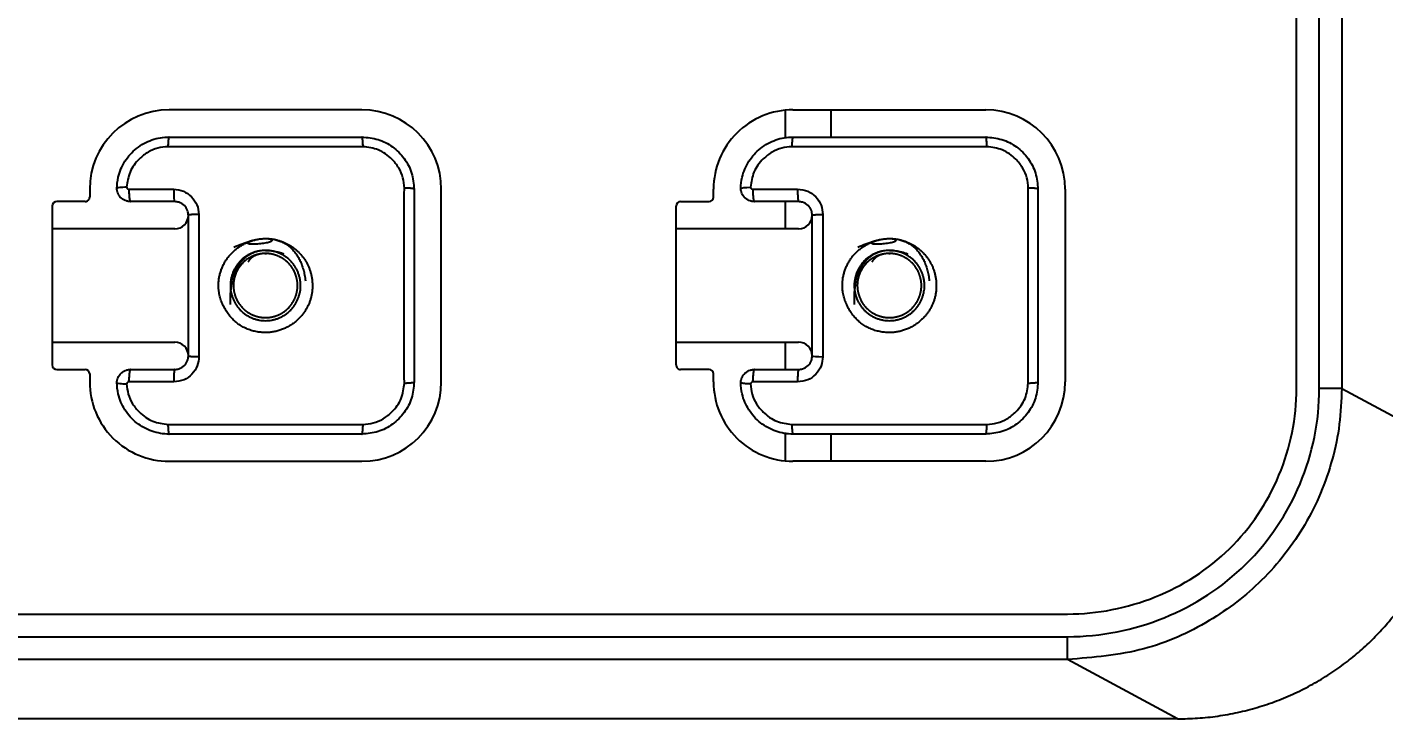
# Model space of a CAD drawing. Header units: millimetres. Extents: x -87 to 534, y -466 to 274.
# Drawn here: x 296.2 to 356, y -261.8 to -231.3 of the extents above; entities that cross this region are included whole.
import ezdxf

# ---------------------------------------------------------------- set-up
doc = ezdxf.new("R2010")
doc.units = ezdxf.units.MM
doc.header["$MEASUREMENT"] = 0
doc.layers.add('1', color=7, linetype='Continuous')
doc.layers.add('______', color=7, linetype='Continuous')
doc.styles.add('______', font='gulim_1.ttc')
doc.dimstyles.new('____ ______ 01', dxfattribs={"dimscale": 10, "dimtxt": 1, "dimasz": 1, "dimexe": 0.5, "dimexo": 0.5, "dimgap": 0.09, "dimtad": 1, "dimtoh": 1, "dimzin": 1, "dimdsep": 46, "dimtxsty": '______', "dimcen": 0.5, "dimazin": 0, "dimtfac": 1, "dimtdec": 4, "dimtix": 1, "dimtmove": 0, "dimatfit": 3, "dimfxl": 0, "dimtolj": 1, "dimtzin": 1, "dimarcsym": 0})

# ---------------------------------------------------------------- blocks, each defined once
blk = doc.blocks.new('*D2')
at = {"layer": '______', "color": 0, "lineweight": -2}
for p, q in [((141.5493859263009, 192.1530014738186), (-79.45061407369911, 192.1530014738186)), ((-74.45061407369911, 182.1530014738186), (-74.45061407369914, -251.7967063553381)), ((341.8680681089468, -261.7967063553381), (-79.45061407369914, -261.7967063553381))]:
    blk.add_line(p, q, dxfattribs=at)
at = {"layer": '______', "color": 0}
for points in [[(-72.78394740703244, 182.1530014738186), (-76.11728074036579, 182.1530014738186), (-74.45061407369911, 192.1530014738186)], [(-76.11728074036581, -251.7967063553381), (-72.78394740703247, -251.7967063553381), (-74.45061407369914, -261.7967063553381)]]:
    blk.add_solid(points, dxfattribs=at)
at = {"layer": 'Defpoints', "color": 0}
for p in [(146.5493859263009, 192.1530014738186), (-74.45061407369914, -261.7967063553381), (346.8680681089468, -261.7967063553381)]:
    blk.add_point(p, dxfattribs=at)
at = {"layer": '______', "color": 0, "insert": (-80.48061407369913, -34.82185244075973), "char_height": 10, "attachment_point": 5, "rotation": 90, "style": '______'}
blk.add_mtext('\\A1;453.95', dxfattribs=at)

msp = doc.modelspace()

# ---------------------------------------------------------------- linework, layer by layer
at = {"layer": '1', "color": 157}
for p, q in [((352.1144595111132, -247.2236875917795), (352.1144447978249, -218.2533568337395)), ((353.1144595111195, -247.2237377831075), (353.1144447977799, -218.2533056266366)), ((354.105893375428, -218.2533051231076), (354.1059080887676, -247.2237372795885)), ((310.9144710807927, -234.9382639887156), (302.4144710809596, -234.9382107143042)), ((329.5822574351641, -236.195919759147), (329.5822574351641, -234.9542068433207)), ((329.9144710804189, -234.938383072694), (338.414471080252, -234.9384363471054)), ((331.5822574351641, -234.9385449858685), (331.5822574351641, -236.1387199319304)), ((298.9144491445061, -238.4381887777125), (298.9144469508537, -238.7881887777065)), ((314.4143958697903, -246.9382859250015), (314.4144491442016, -238.4382859251684)), ((326.4144469503126, -238.7883611360955), (326.4144491439649, -238.4383611361026)), ((341.9144491436609, -238.4384582835585), (341.9143958692496, -246.9384582833916)), ((297.2644444438552, -239.1881784361944), (297.2644005708103, -246.1881784360576)), ((298.7144456973419, -238.9881875241863), (297.4644456973667, -238.988179689714)), ((324.76440057027, -246.1883507944476), (324.7644444433145, -239.1883507945845)), ((324.964445696826, -238.9883520481038), (326.2144456968031, -238.9883598825761)), ((329.5822574351641, -240.1886719839607), (329.5822574351641, -238.9884970378988)), ((302.664438176183, -240.1882122810948), (297.2644381762771, -240.1881784361747)), ((330.164438175643, -240.1883846394849), (324.764438175737, -240.1883507945647)), ((297.2644068383881, -245.1881784360764), (302.6644068382705, -245.1882122809967)), ((324.7644068378481, -245.1883507944665), (330.16440683773, -245.1883846393866)), ((329.5822574351641, -246.3880437337185), (329.5822574351641, -245.1882092628185)), ((297.4643993172908, -246.388179689569), (298.7143993172663, -246.3881875240413)), ((326.214399316726, -246.3883598824311), (324.964399316751, -246.3883520479588)), ((298.9143980637468, -246.5881887775525), (298.9143958700947, -246.9381887775455)), ((326.4143958695536, -246.9383611359356), (326.4143980632057, -246.5883611359425)), ((354.1059092915395, -247.2237377830536), (353.1144658362771, -247.2237377830536)), ((354.1059080887665, -247.2237372795919), (358.9686725802117, -249.8530161703646)), ((329.5822574351641, -250.4223339282967), (329.5822574351641, -249.1646186798562)), ((331.5822574351641, -249.2381613148489), (331.5822574351641, -250.4383362609108)), ((302.4143739335036, -250.4382107139992), (310.9143739333367, -250.4382639884105)), ((338.414373932796, -250.4384363468005), (329.9143739329629, -250.438383072389)), ((178.6144645671002, -257.1722141924965), (342.0222340187761, -257.1721312018806)), ((166.4857396296468, -258.172220352368), (342.0222586260829, -258.172131201871)), ((342.0222649516797, -259.1765983161356), (342.0222649516797, -258.172131201805)), ((342.0222648047882, -259.1765983161995), (166.4857458083518, -259.1766874666964)), ((346.8680681089468, -261.7967063553381), (342.0222648047875, -259.1765983162019)), ((346.868068108947, -261.7967063553344), (156.7836775927856, -261.7966186874444))]:
    msp.add_line(p, q, dxfattribs=at)
for centre, radius, start, end in [((302.4144491444381, -238.4382107142362), 3.500000000000954, 89.9996408942531, 179.999640894221), ((310.9144491442698, -238.4382639886471), 3.500000000000885, 359.9996408942531, 89.99964089422797), ((329.9144491438965, -238.4383830726242), 3.499999999999612, 89.99964089422704, 179.9998996987464), ((338.4144491437296, -238.4384363470367), 3.500000000000333, 359.9996408942531, 89.9996408942466), ((297.4644444380979, -239.1881796802885), 0.2, 90.00000000001629, 179.9999999998697), ((298.7144469450063, -238.7881875147842), 0.2, 269.9999999999674, 1.628443996909413e-11), ((324.9644444353971, -239.1883520386785), 0.2, 90.00000000016284, 179.9999999998697), ((326.2144469423051, -238.7883598731742), 0.2, 270.0000000004397, 359.9999999999918), ((302.6644419305562, -239.5882122716697), 0.600000000000001, 270.0000000011182, 0), ((330.1644419278546, -239.5883846300587), 0.600000000000001, 270.0000000012105, 0), ((302.6644030715736, -245.7882122713041), 0.600000000000001, 5.428146656364197e-12, 90.0000000011182), ((330.1644030688726, -245.7883846296942), 0.600000000000001, 5.428146656364197e-12, 90.0000000011182), ((297.464400565053, -246.1881796798755), 0.2, 180.0000000001873, 270.0000000000326), ((298.7143980578992, -246.5881875143248), 0.2, 0, 89.99999999996743), ((324.9644005623522, -246.1883520382655), 0.2, 180.0000000001547, 270.0000000001629), ((326.214398055198, -246.5883598727138), 0.2, 0, 89.99999999988601), ((302.4143958700261, -246.9382107140684), 3.500000000000256, 179.9996408942336, 269.9996408942392), ((310.9143958698585, -246.9382639884793), 3.500000000000481, 269.9996408942531, 359.9996408942462), ((329.9143958694849, -246.9383830724587), 3.499999999999857, 179.9996408942336, 269.999640894254), ((338.414395869318, -246.9384363468696), 3.50000000000007, 269.9996408942531, 359.9996408942508)]:
    msp.add_arc(centre, radius, start, end, dxfattribs=at)
for points, knots in [([(300.1146891148896, -238.4049871307896), (300.1170750781648, -238.2398290592505), (300.1374767208147, -238.0738616799755), (300.2333427832768, -237.6652650875965), (300.3345025813865, -237.4239728770685), (300.6071802219294, -236.9928639605286), (300.7826610027678, -236.7973131748136), (301.1836235268438, -236.4783521759015), (301.4149246731704, -236.3509200889965), (301.8991589847196, -236.1820767988595), (302.1587095054495, -236.1382091113226), (302.4144635598664, -236.1382107142805)], [0, 0, 0, 0, 0.138301791101597, 0.138301791101597, 0.35270572458151, 0.35270572458151, 0.567786413846623, 0.567786413846623, 0.784044697733595, 0.784044697733595, 1, 1, 1, 1]), ([(310.9144635596992, -236.1382639886917), (311.1551833776252, -236.1602496065047), (311.6362498018725, -236.2041867556654), (312.2894666176571, -236.549318358428), (312.803501068367, -237.0633974748772), (313.1485544046163, -237.7165867257563), (313.1924734422539, -238.1975963506667), (313.214449144225, -238.4382784040755)], [0, 0, 0, 0, 0.20021737379139, 0.4001243309000306, 0.5999224976278488, 0.7998138294809634, 1, 1, 1, 1]), ([(327.6146891143499, -238.4051594891795), (327.617075077625, -238.2400014176405), (327.6374767202751, -238.0740340383655), (327.7333427827371, -237.6654374459865), (327.834502580846, -237.4241452354586), (328.1071802213889, -236.9930363189185), (328.282661002228, -236.7974855332035), (328.6836235263031, -236.4785245342915), (328.9149246726301, -236.3510924473865), (329.3991589841789, -236.1822491572495), (329.6587095049099, -236.1383814697115), (329.9144635593261, -236.1383830726705)], [0, 0, 0, 0, 0.138301791101597, 0.138301791101597, 0.35270572458151, 0.35270572458151, 0.567786413846623, 0.567786413846623, 0.784044697733595, 0.784044697733595, 1, 1, 1, 1]), ([(338.414463559159, -236.1384363470817), (338.655183377085, -236.1604219648948), (339.1362498013325, -236.2043591140555), (339.7894666171173, -236.5494907168184), (340.3035010678273, -237.0635698332678), (340.6485544040761, -237.7167590841468), (340.6924734417134, -238.1977687090568), (340.7144491436848, -238.4384507624654)], [0, 0, 0, 0, 0.200217373791551, 0.4001243309002718, 0.5999224976280931, 0.7998138294811302, 1, 1, 1, 1]), ([(302.3646350845083, -236.5672822962845), (302.2139366756919, -236.5788672412261), (301.9099418946798, -236.6022368496265), (301.475510891715, -236.7948430703931), (301.0373455142867, -237.1349428484245), (300.6434394475214, -237.655400715191), (300.5766085855548, -238.1204100935212), (300.543981728905, -238.3474278796334)], [0, 0, 0, 0, 0.1619601805380432, 0.3267124716314736, 0.5007811762574416, 0.756281147363891, 1, 1, 1, 1]), ([(310.9642861419397, -236.5673361952576), (310.2483923197005, -236.5673395130266), (308.8178508189935, -236.5673461427896), (306.6644604648243, -236.5673636356007), (304.5110701757103, -236.5673191497134), (303.0805288259237, -236.5672945878927), (302.3646350845083, -236.5672822962846)], [0, 0, 0, 0, 0.2502177766868723, 0.5000000036955502, 0.7497822288636148, 1, 1, 1, 1]), ([(312.7853773049098, -238.3884501860235), (312.7731148655291, -238.2350845546018), (312.7483738289898, -237.9256498187356), (312.5492150423922, -237.4861753067055), (312.1996554808209, -237.0448342662794), (311.6669797758136, -236.6520248176373), (311.1941012070968, -236.595033502209), (310.9642861419397, -236.5673361952576)], [0, 0, 0, 0, 0.1625336528999575, 0.3279323893381493, 0.5010454989260498, 0.7575122478359979, 1, 1, 1, 1]), ([(329.8646350839681, -236.5674546546745), (329.7139366763777, -236.5790395996999), (329.4099418967764, -236.6024092083504), (328.9755108947932, -236.7950154304237), (328.5373455168965, -237.1351152099983), (328.143439448166, -237.655573075697), (328.0766085853002, -238.1205824533195), (328.0439817283641, -238.3476002380235)], [0, 0, 0, 0, 0.1619601794034334, 0.326712470485012, 0.5007811763451254, 0.7562811485477177, 1, 1, 1, 1]), ([(338.4642861414, -236.5675085536466), (337.7483923191608, -236.5675118714159), (336.3178508184537, -236.5675185011794), (334.1644604642847, -236.5675359939908), (332.0110701751705, -236.5674915081034), (330.5805288253837, -236.5674669462828), (329.8646350839681, -236.5674546546745)], [0, 0, 0, 0, 0.2502177766868414, 0.5000000036954958, 0.7497822288635448, 1, 1, 1, 1]), ([(340.2853773043689, -238.3886225444135), (340.2731148649009, -238.2352569137184), (340.2483738281298, -237.9258221786189), (340.0492150404064, -237.4863476671544), (339.6996554774232, -237.0450066265603), (339.1669797732893, -236.6521971768467), (338.6941012052989, -236.595205860793), (338.4642861414, -236.5675085536466)], [0, 0, 0, 0, 0.1625336522659568, 0.3279323888002891, 0.5010454992063315, 0.7575122489270801, 1, 1, 1, 1]), ([(300.7144456991091, -238.9882000593418), (300.7086949371565, -238.9881506135243), (300.6942440302817, -238.9880263627018), (300.6656407326434, -238.9865220179553), (300.6287495063025, -238.9826058727167), (300.5829963998231, -238.974282310936), (300.5163680304561, -238.9566452296954), (300.4178082964654, -238.915621340912), (300.2699818789147, -238.8085661805744), (300.1721801763254, -238.6663080848456), (300.130113595764, -238.5336917391093), (300.1199235479914, -238.4719991060757), (300.1169758747387, -238.4437343619347), (300.1154832690206, -238.4257512622282), (300.1149751570642, -238.4122090110754), (300.1146366885478, -238.4031881140066)], [0, 0, 0, 0, 0.02487878776482455, 0.06251711479373945, 0.1256485023003792, 0.1884683424013092, 0.2512975816937245, 0.3763893296240446, 0.5015103219622842, 0.7505347925217812, 0.8750135738117331, 0.937549268021591, 0.9533148488901378, 0.9689016295703593, 1, 1, 1, 1]), ([(300.5439817321412, -238.3474278819285), (300.4556249858765, -238.3518223617946), (300.301195986628, -238.3621481054295), (300.1730897548573, -238.3786097134205), (300.1148919650554, -238.3914104440676), (300.1146896737832, -238.4049871150885)], [0, 0, 0, 0, 0.5, 0.5, 1, 1, 1, 1]), ([(300.543981728905, -238.3474278796335), (300.544329488021, -238.3510610520535), (300.5448746427098, -238.3546776791395), (300.5479462975461, -238.3695541094916), (300.5522981548759, -238.3805781319174), (300.5642593480327, -238.4002268050865), (300.5720388986647, -238.4091251693245), (300.5898248019357, -238.4235527311096), (300.6000614557743, -238.4292999742386), (300.6216069705297, -238.4369522744475), (300.6332142973824, -238.4389601701075), (300.6446930894338, -238.4389602388915)], [0, 0, 0, 0, 0.0723704031381723, 0.0723704031381723, 0.3047438610139, 0.3047438610139, 0.537392569969685, 0.537392569969685, 0.768645350008685, 0.768645350008685, 1, 1, 1, 1]), ([(300.6446930894338, -238.4389602388915), (300.9747568422436, -238.4389622166515), (301.3053872580886, -238.4389641902335), (301.9630635714086, -238.4389681000305), (302.2901413269158, -238.4389700365465), (302.6175536264832, -238.4389719685585)], [0, 0, 0, 0, 0.503382718460661, 0.503382718460661, 1, 1, 1, 1]), ([(302.6175536264832, -238.4389719685585), (302.7649736090862, -238.4579011922579), (303.0576470958463, -238.4954814565066), (303.4161259979178, -238.76196109532), (303.6748769559208, -239.1205709149076), (303.7119637584976, -239.4084441954608), (303.7304420574112, -239.5518755014155)], [0, 0, 0, 0, 0.2540267627422059, 0.5043203578611791, 0.7530302976693976, 1, 1, 1, 1]), ([(312.7853234059276, -246.9881012434745), (312.7812410671693, -246.251469099663), (312.773313168293, -244.8209300163929), (312.7890215844386, -242.6883890353486), (312.7732237429504, -240.5557518849387), (312.78124596725, -239.1251770121862), (312.7853773049098, -238.3884501860235)], [0, 0, 0, 0, 0.2574633428001696, 0.4999936229762046, 0.7425034381478414, 1, 1, 1, 1]), ([(328.2144456966985, -238.9883724177317), (328.2086949350955, -238.9883229719035), (328.1942440291036, -238.9881987210538), (328.1656407317814, -238.9866943763241), (328.1287495051392, -238.9827782310203), (328.0829963987203, -238.9744546691991), (328.0163680292692, -238.9568175878676), (327.9178082953003, -238.9157936989441), (327.7699818780372, -238.8087385385606), (327.672180175663, -238.6664804429761), (327.6301135951771, -238.5338640972836), (327.6199235474303, -238.4721714643367), (327.6169758741776, -238.4439067201048), (327.6154832684742, -238.4259236204974), (327.6149751565208, -238.4123813694007), (327.6146366880062, -238.4033604723681)], [0, 0, 0, 0, 0.02487878776612179, 0.06251711477851737, 0.1256485022839877, 0.1884683423800732, 0.2512975816810565, 0.3763893296042682, 0.5015103219453872, 0.7505347925187659, 0.8750135738116736, 0.9375492680263388, 0.953314848893546, 0.9689016295687184, 1, 1, 1, 1]), ([(328.0439817283641, -238.3476002380235), (328.0443294874799, -238.3512334104425), (328.04487464217, -238.3548500375296), (328.0479462970061, -238.3697264678815), (328.0522981543359, -238.3807504903075), (328.064259347492, -238.4003991634755), (328.072038898124, -238.4092975277146), (328.0898248013959, -238.4237250894995), (328.100061455234, -238.4294723326285), (328.1216069699899, -238.4371246328365), (328.133214296842, -238.4391325284976), (328.1446930888931, -238.4391325972815)], [0, 0, 0, 0, 0.0723704031381808, 0.0723704031381808, 0.304743861013906, 0.304743861013906, 0.537392569969689, 0.537392569969689, 0.768645350008687, 0.768645350008687, 1, 1, 1, 1]), ([(328.1446930888931, -238.4391325972815), (328.4747568417029, -238.4391345750415), (328.8053872575479, -238.4391365486235), (329.4630635708691, -238.4391404584205), (329.7901413263749, -238.4391423949365), (330.1175536259429, -238.4391443269485)], [0, 0, 0, 0, 0.503382718460661, 0.503382718460661, 1, 1, 1, 1]), ([(330.1175536259429, -238.4391443269485), (330.2743214095847, -238.4558969369239), (330.5756830935959, -238.4881012242877), (330.9396088920817, -238.7664192822035), (331.1881730941072, -239.1281867153458), (331.2166980955153, -239.4142273217848), (331.230442056871, -239.5520478598046)], [0, 0, 0, 0, 0.2666111264547184, 0.5125184280731514, 0.7651208569508424, 1, 1, 1, 1]), ([(340.2853234053869, -246.9882736018644), (340.281241066622, -246.2516414577831), (340.2733131677328, -244.8211023739901), (340.2890215839002, -242.688561392672), (340.2732237424314, -240.5559242425352), (340.2812459667166, -239.1253493703057), (340.2853773043689, -238.3886225444135)], [0, 0, 0, 0, 0.257463342894357, 0.4999936231587199, 0.7425034382422758, 1, 1, 1, 1]), ([(303.2644419367061, -239.5882160416543), (303.2572274585352, -239.5185180774205), (303.2408842648031, -239.3606289958794), (303.0953562357149, -239.1423917752572), (302.8805478192339, -239.0073276830618), (302.7237668716868, -238.9934595599634), (302.6644456972647, -238.9882122811193)], [0, 0, 0, 0, 0.2206009925798015, 0.4997346549277241, 0.810714705729415, 1, 1, 1, 1]), ([(330.7644419361652, -239.5883884000432), (330.7572128714401, -239.5186200419262), (330.7408241162971, -239.3604506823506), (330.5950202299948, -239.1422414133852), (330.380199879093, -239.0074475999073), (330.2236966595674, -238.9936197582248), (330.164445696724, -238.9883846395084)], [0, 0, 0, 0, 0.2208245199397214, 0.5006234035041414, 0.8109397093972504, 1, 1, 1, 1]), ([(303.2644017226417, -245.7882160287935), (303.2644138001126, -244.3716822571515), (303.2644259369827, -242.9481816645196), (303.2644435610637, -240.8811010128795), (303.2644490779905, -240.2340356638815), (303.2644545842959, -239.5882160417635)], [0, 0, 0, 0, 0.687066960250158, 0.687066960250158, 1, 1, 1, 1]), ([(303.7304548532763, -239.5518754379856), (303.7304480218218, -240.0742305941757), (303.7304377493208, -240.8596993433235), (303.7304432452365, -241.9059058000681), (303.7304289956578, -242.6953281471712), (303.7303900430309, -243.4780554749017), (303.7304251643018, -244.5240381131712), (303.7304109224729, -245.3025156171491), (303.7304013718845, -245.8245636223635)], [0, 0, 0, 0, 0.2500750016837052, 0.3760393602665629, 0.5000503447677488, 0.6273072722060234, 0.7500717822819846, 1, 1, 1, 1]), ([(330.7644017221019, -245.7883883871835), (330.764413799573, -244.3718546155415), (330.764425936442, -242.9483540229095), (330.764443560523, -240.8812733712696), (330.764449077451, -240.2342080222716), (330.7644545837561, -239.5883884001526)], [0, 0, 0, 0, 0.687066960250158, 0.687066960250158, 1, 1, 1, 1]), ([(331.2304548527359, -239.5520477966454), (331.2304480212867, -240.07440295281), (331.2304377487935, -240.8598717019582), (331.2304432446713, -241.9060781586547), (331.2304289951385, -242.6955005057687), (331.2303900424283, -243.4782278334283), (331.2304251637952, -244.524210471656), (331.230410921946, -245.3026879755585), (331.230401371344, -245.8247359807535)], [0, 0, 0, 0, 0.2500750016822048, 0.3760393602827483, 0.5000503447661753, 0.6273072722260602, 0.7500717822804417, 1, 1, 1, 1]), ([(305.2683541065321, -240.9911659665256), (306.4324345771961, -240.4739822748996), (307.4850912213797, -240.738248293206), (308.1571473127908, -241.1882642647627), (308.7006460906878, -241.9382593675429), (308.7936133044323, -242.8952860464829), (308.4596098865059, -243.8629578863558), (307.751085295256, -244.5742871059354), (306.5637067994212, -244.8665878424015), (305.1613043376806, -244.4305850010123), (304.4655162399572, -243.0665799428367), (304.6890228090715, -241.9243580500763), (305.2683541065321, -240.9911659665256), (306.4324345771961, -240.4739822748996), (307.4850912213797, -240.738248293206)], [-0.2527333269442561, -0.18880539661578, -0.1293408496714532, 0, 0.07435235286944734, 0.116210155898441, 0.1878563763946128, 0.2841179753546198, 0.3269751788521723, 0.4258659588397314, 0.5029466484403653, 0.6041609873325268, 0.7472666730557439, 0.81119460338422, 0.8706591503285468, 1, 1.074352352869447, 1.116210155898441, 1.187856376394613]), ([(332.7683539638672, -240.9913384507679), (333.9324344962502, -240.47415459272), (334.9850912426623, -240.7384206601017), (335.6571473308363, -241.188436643607), (336.2006461001902, -241.9384317480634), (336.2936133042672, -242.8954584512863), (335.9596098486591, -243.8631303025293), (335.2510852386299, -244.5744594839553), (334.0637067691425, -244.8667601937168), (332.661304331059, -244.4307573522608), (331.965516266336, -243.0667523472187), (332.1890227698814, -241.9245305649767), (332.7683539638672, -240.9913384507679), (333.9324344962502, -240.47415459272), (334.9850912426623, -240.7384206601017)], [-0.2527333239322843, -0.1888054076992487, -0.1293408722988169, 0, 0.07435235681340145, 0.1162101573137708, 0.1878563783067774, 0.2841179788927573, 0.3269751855094714, 0.4258659663353955, 0.5029466496287113, 0.6041609892714476, 0.7472666760677157, 0.8111945923007513, 0.8706591277011831, 1, 1.074352356813401, 1.116210157313771, 1.187856378306777]), ([(307.069952443622, -241.1393504018415), (306.2589558588816, -241.1393453189916), (305.8559534350049, -241.306271429497), (305.2824886563353, -241.8797290198899), (305.115557494212, -242.2827292668926), (305.1155524113087, -243.0937260203351), (305.2824785216637, -243.4967283598071), (305.8559361119128, -244.070193138623), (306.2589364433104, -244.2371243008145), (307.0699330280513, -244.2371293839324), (307.4729354520425, -244.0702032735364), (308.0464002309686, -243.4967456831447), (308.2133313931663, -243.0937453516229), (308.2133364761505, -242.2827487667382), (308.04641036564, -241.8797463427394), (307.4729527751347, -241.3062815639239), (307.069952443622, -241.1393504018415), (306.2589558588816, -241.1393453189916)], [-0.2499999996272212, -0.1249999998136105, 0, 0, 0.1250000013047255, 0.1250000013047255, 0.2500000011183362, 0.2500000011183362, 0.3750000009319469, 0.3750000009319469, 0.5000000007455575, 0.5000000007455575, 0.6250000005591682, 0.6250000005591682, 0.7500000003727788, 0.7500000003727788, 0.8750000001863895, 0.8750000001863895, 1, 1, 1.125000001304726, 1.250000001118336]), ([(306.761581320186, -241.274429201331), (306.5055079507367, -241.2744275403255), (306.3445003077381, -241.3031020193788), (306.0450158527351, -241.4091804701859), (305.9021265825522, -241.4880029307416), (305.6526552053961, -241.6874291527346), (305.5437993422538, -241.8120984034044), (305.3796912292769, -242.0815804711804), (305.3199251166777, -242.228862561841), (305.2497284568481, -242.5375907225923), (305.2413117307383, -242.7040832461316), (305.281912894412, -243.018034721719), (305.3279661745005, -243.1701625046869), (305.4662656229884, -243.4537708511572), (305.5623698330899, -243.5884336157974), (305.7901475048104, -243.8102531978075), (305.9237455771272, -243.9013525598281), (306.209276295092, -244.0344300920837), (306.3653369002463, -244.0782205550079), (306.6818297509164, -244.1112701938681), (306.8467069991518, -244.0989349372899), (307.1527505550221, -244.0224616735136), (307.2988412059422, -243.9596108071595), (307.5657176508962, -243.7891213123191), (307.6885960256941, -243.6764684616303), (307.88013560439, -243.4245155621977), (307.9542041343411, -243.2839713990418), (308.0550545985382, -242.9849347426373), (308.0812473283231, -242.8214369931325), (308.0747724910209, -242.5036560852094), (308.043736892052, -242.3452097577131), (307.9340990401006, -242.0498783436717), (307.8536873175983, -241.9088591419353), (307.6514955239345, -241.6630356869526), (307.5255541453664, -241.5561585773897), (307.254075357343, -241.3955980737088), (307.1058651007754, -241.3376450352607), (306.8592099380512, -241.2850117169154), (306.761581320186, -241.274429201331), (306.5055079507367, -241.2744275403255)], [-0.08530163437808902, -0.0326938034616151, 0, 0, 0.05397822456726514, 0.05397822456726514, 0.1078763988571385, 0.1078763988571385, 0.162475751438187, 0.162475751438187, 0.2150298546375723, 0.2150298546375723, 0.2700145165792659, 0.2700145165792659, 0.3225497628000599, 0.3225497628000599, 0.3771344380208175, 0.3771344380208175, 0.4305210949493723, 0.4305210949493723, 0.4840587079965327, 0.4840587079965327, 0.5386006926111496, 0.5386006926111496, 0.5911801297972131, 0.5911801297972131, 0.6461603602092224, 0.6461603602092224, 0.6986689159938082, 0.6986689159938082, 0.7532947462824833, 0.7532947462824833, 0.8066005915145015, 0.8066005915145015, 0.8602114215665939, 0.8602114215665939, 0.914698365621911, 0.914698365621911, 0.9673061965383849, 0.9673061965383849, 1, 1, 1.053978224567265, 1.107876398857139]), ([(334.569952443082, -241.1395227602316), (333.7589558583413, -241.1395176773807), (333.3559534344643, -241.3064437878869), (332.782488655796, -241.8799013782798), (332.6155574936713, -242.2829016252826), (332.6155524107689, -243.0938983787252), (332.7824785211237, -243.4969007181971), (333.3559361113726, -244.0703654970131), (333.7589364427704, -244.2372966592045), (334.5699330275108, -244.2373017423224), (334.9729354515025, -244.0703756319256), (335.5464002304284, -243.4969180415347), (335.7133313926261, -243.0939177100129), (335.71333647561, -242.2829211251282), (335.5464103650997, -241.8799187011293), (334.9729527745944, -241.3064539223138), (334.569952443082, -241.1395227602316), (333.7589558583413, -241.1395176773807)], [-0.2499999996272342, -0.1249999998136172, 0, 0, 0.1250000013046806, 0.1250000013046806, 0.2500000011182977, 0.2500000011182977, 0.3750000009319147, 0.3750000009319147, 0.5000000007455317, 0.5000000007455317, 0.6250000005591487, 0.6250000005591487, 0.7500000003727658, 0.7500000003727658, 0.8750000001863828, 0.8750000001863828, 1, 1, 1.125000001304681, 1.250000001118298]), ([(334.2615813196455, -241.2746015597208), (334.0055079501963, -241.2745998987155), (333.8445003071977, -241.3032743777687), (333.5450158521944, -241.4093528285758), (333.4021265820115, -241.4881752891316), (333.1526552048549, -241.6876015111247), (333.0437993417129, -241.8122707617948), (332.8796912287366, -242.0817528295706), (332.8199251161377, -242.2290349202308), (332.7497284563083, -242.5377630809817), (332.7413117301985, -242.7042556045211), (332.7819128938722, -243.0182070801091), (332.8279661739607, -243.1703348630774), (332.9662656224489, -243.4539432095482), (333.0623698325508, -243.5886059741886), (333.2901475042713, -243.810425556198), (333.4237455765876, -243.9015249182182), (333.7092762945522, -244.0346024504739), (333.865336899707, -244.078392913398), (334.1818297503769, -244.111442552258), (334.3467069986118, -244.0991072956798), (334.6527505544818, -244.0226340319034), (334.7988412054021, -243.9597831655493), (335.065717650356, -243.7892936707087), (335.1885960251539, -243.6766408200201), (335.3801356038502, -243.4246879205873), (335.4542041338018, -243.2841437574309), (335.5550545979988, -242.9851071010261), (335.5812473277838, -242.8216093515209), (335.5747724904811, -242.5038284435983), (335.5437368915123, -242.3453821161024), (335.4340990395608, -242.050050702062), (335.3536873170585, -241.9090315003259), (335.1514955233947, -241.6632080453433), (335.0255541448264, -241.5563309357801), (334.7540753568026, -241.3957704320986), (334.6058651002345, -241.3378173936503), (334.3592099375105, -241.2851840753051), (334.2615813196455, -241.2746015597208), (334.0055079501963, -241.2745998987155)], [-0.08530163437808469, -0.03269380346149342, 0, 0, 0.05397822456731063, 0.05397822456731063, 0.1078763988572307, 0.1078763988572307, 0.1624757514383327, 0.1624757514383327, 0.2150298546375143, 0.2150298546375143, 0.2700145165792728, 0.2700145165792728, 0.3225497628002023, 0.3225497628002023, 0.3771344380210387, 0.3771344380210387, 0.4305210949494099, 0.4305210949494099, 0.484058707996688, 0.484058707996688, 0.5386006926111515, 0.5386006926111515, 0.5911801297972763, 0.5911801297972763, 0.646160360209247, 0.646160360209247, 0.6986689159939588, 0.6986689159939588, 0.7532947462826913, 0.7532947462826913, 0.8066005915145309, 0.8066005915145309, 0.8602114215665106, 0.8602114215665106, 0.9146983656219153, 0.9146983656219153, 0.9673061965385066, 0.9673061965385066, 1, 1, 1.053978224567311, 1.107876398857231]), ([(302.6643993171888, -246.3882122809737), (302.7236678153104, -246.3829748943181), (302.8801721455488, -246.369145056939), (303.0949796530003, -246.2343492375602), (303.2407798321565, -246.0161600242847), (303.2571719211601, -245.857990477153), (303.2644030777237, -245.7882160415322)], [0, 0, 0, 0, 0.1891150556019828, 0.4993770055428484, 0.7791566864138402, 1, 1, 1, 1]), ([(330.1643993166481, -246.3883846393637), (330.2237382105232, -246.3831350579034), (330.3805202795234, -246.3692648930082), (330.5953157498534, -246.2341987223773), (330.7408399920578, -246.0159817041081), (330.7571865110858, -245.8580924354604), (330.7644030771833, -245.7883883999223)], [0, 0, 0, 0, 0.1893406375621006, 0.500265761023802, 0.7793802362150455, 1, 1, 1, 1]), ([(300.1145829752988, -246.9732044859604), (300.1149214821398, -246.964185126345), (300.1154296559273, -246.9506450687074), (300.1169221074729, -246.9326643950383), (300.119869669521, -246.9044010331771), (300.1300581431033, -246.8427177421669), (300.1721202888784, -246.7101044895733), (300.2699161708642, -246.567844003476), (300.4177509438721, -246.4607801149217), (300.5163194703809, -246.4197524753658), (300.5829524993455, -246.4021156695786), (300.628705369521, -246.3937923657486), (300.6652034806066, -246.3899203103832), (300.6937835403198, -246.3883884157786), (300.7082371213648, -246.3882563602758), (300.7143993198242, -246.3882000591964)], [0, 0, 0, 0, 0.03109293946218354, 0.04667739289529105, 0.06244353729988131, 0.1249766434056939, 0.2494278793818075, 0.4984726688511386, 0.6236006686085652, 0.7486978409096146, 0.8115391028448002, 0.8743559374706523, 0.9374892375719504, 0.9733489076015189, 1, 1, 1, 1]), ([(303.7304013718845, -245.8245636223635), (303.7166520228584, -245.9623575802085), (303.6881134273499, -246.2483671955782), (303.4396283992974, -246.6101355360986), (303.0757057809619, -246.8885158581522), (302.7743094792027, -246.920704857388), (302.6175003615986, -246.9374520057015)], [0, 0, 0, 0, 0.2348375380976778, 0.4874364231645187, 0.7333257185620226, 1, 1, 1, 1]), ([(327.6145829747575, -246.973376844388), (327.6149214815955, -246.964357484825), (327.6154296553786, -246.9508174272688), (327.616922106904, -246.9328367537358), (327.6198696689535, -246.9045733917318), (327.6300581425066, -246.8428901008191), (327.6721202882031, -246.7102768482404), (327.7699161699652, -246.5680163622959), (327.9177509426727, -246.4609524736885), (328.0163194691527, -246.419924833991), (328.0829524981523, -246.4022880281154), (328.128705368295, -246.3939647242363), (328.165203479452, -246.3900926688237), (328.1937835388146, -246.3885607742139), (328.2082371192118, -246.3884287186793), (328.2143993173966, -246.3883724175863)], [0, 0, 0, 0, 0.03109293946467676, 0.04667739288975346, 0.06244353729260932, 0.1249766434055425, 0.2494278793870332, 0.4984726688732757, 0.6236006686325977, 0.7486978409209679, 0.8115391028623692, 0.8743559374819233, 0.9374892375830777, 0.9733489075993996, 1, 1, 1, 1]), ([(331.230401371344, -245.8247359807535), (331.2166501171309, -245.9625363573718), (331.1881073306413, -246.2485616658342), (330.9395942638439, -246.6103270112371), (330.5756729633335, -246.8886895544856), (330.2742953318841, -246.9208779850929), (330.117500361059, -246.9376243640916)], [0, 0, 0, 0, 0.2348490791588551, 0.4874644174201225, 0.7333478223617922, 1, 1, 1, 1]), ([(302.4143814545969, -249.2382107140236), (302.15862740018, -249.2382091110645), (301.8990774293591, -249.1943381700245), (301.4148452343247, -249.0254888099475), (301.1835456853973, -248.8980538236575), (300.7825871595787, -248.5790877986425), (300.6071088300137, -248.3835348132645), (300.3344365935095, -247.9524224787016), (300.233279820043, -247.7111290001385), (300.1374188794102, -247.3025312060945), (300.117019317189, -247.1365635710955), (300.1146354241962, -246.9714054696615)], [0, 0, 0, 0, 0.215955302266413, 0.215955302266413, 0.432213586153356, 0.432213586153356, 0.647294275418449, 0.647294275418449, 0.86169820889841, 0.86169820889841, 1, 1, 1, 1]), ([(300.1146359830896, -246.9714054853697), (300.1401159080067, -246.9839144980797), (300.1910970987501, -247.0089430005202), (300.4262844294303, -247.0222925372973), (300.5439273198995, -247.0289700997678)], [0, 0, 0, 0, 0.4997906982105536, 1, 1, 1, 1]), ([(300.6446398245569, -246.9374390052445), (300.6331610325055, -246.9374389301405), (300.6215536804843, -246.9394466803005), (300.6000080698079, -246.9470987104415), (300.5897713439276, -246.9528458252425), (300.5719852598061, -246.9672731640776), (300.5642055976325, -246.9761714307975), (300.5522441581772, -246.9958199540285), (300.5478921626602, -247.0068439219125), (300.5448203213455, -247.0217203137495), (300.5442751213218, -247.0253369340026), (300.5439273166635, -247.0289701020625)], [0, 0, 0, 0, 0.231354649991704, 0.231354649991704, 0.462607430030094, 0.462607430030094, 0.695256138987263, 0.695256138987263, 0.92762959686177, 0.92762959686177, 1, 1, 1, 1]), ([(302.6175003615983, -246.9374520057015), (302.2856283113401, -246.9374498039575), (301.9540996800397, -246.9374476111566), (301.2964476701732, -246.9374432774605), (300.9702681268593, -246.9374411358656), (300.6446398245569, -246.9374390052445)], [0, 0, 0, 0, 0.50338271956179, 0.50338271956179, 1, 1, 1, 1]), ([(313.2143958698139, -246.9382784039085), (313.1924171105727, -247.178960403982), (313.1484919728596, -247.6599698132189), (312.8034300395723, -248.3131549250172), (312.2893889216195, -248.827227374717), (311.6361679658482, -249.1723503800109), (311.1551013257772, -249.2162814283716), (310.91438145443, -249.2382639884344)], [0, 0, 0, 0, 0.200186352787882, 0.400077775913267, 0.5998759426409594, 0.7997828084772037, 1, 1, 1, 1]), ([(310.9642094151534, -248.8091924064365), (311.116846637718, -248.7972819016005), (311.4248325929279, -248.7732493088466), (311.8642040653704, -248.5751058035376), (312.3054070000123, -248.2258492400515), (312.6988961938855, -247.6922229619615), (312.7569805260655, -247.2190104305673), (312.7853234059276, -246.9881012434745)], [0, 0, 0, 0, 0.1617439651002121, 0.3263612161815678, 0.5005421047136205, 0.7562841029422409, 1, 1, 1, 1]), ([(329.914381454056, -249.2383830724125), (329.65862739964, -249.2383814694545), (329.3990774288191, -249.1945105284145), (328.9148452337849, -249.0256611683375), (328.6835456848571, -248.8982261820476), (328.282587159038, -248.5792601570325), (328.1071088294739, -248.3837071716546), (327.834436592969, -247.9525948370915), (327.733279819503, -247.7113013585285), (327.6374188788709, -247.3027035644845), (327.617019316649, -247.1367359294856), (327.614635423656, -246.9715778280515)], [0, 0, 0, 0, 0.215955302266413, 0.215955302266413, 0.432213586153356, 0.432213586153356, 0.647294275418449, 0.647294275418449, 0.86169820889841, 0.86169820889841, 1, 1, 1, 1]), ([(328.0439273444349, -247.0291424403731), (327.9426719563771, -247.0236194503594), (327.7077987339374, -247.0108082559439), (327.6484189103862, -246.985803088665), (327.6146381185765, -246.9715778131505)], [0, 0, 0, 0, 0.4311065646652994, 1, 1, 1, 1]), ([(328.1446398240159, -246.9376113636345), (328.133161031966, -246.9376112885305), (328.121553679945, -246.9396190386906), (328.100008069267, -246.9472710688315), (328.0897713433881, -246.9530181836325), (328.0719852592661, -246.9674455224665), (328.064205597092, -246.9763437891875), (328.052244157637, -246.9959923124185), (328.04789216212, -247.0070162803025), (328.0448203208061, -247.0218926721395), (328.0442751207811, -247.0255092923925), (328.043927316123, -247.0291424604525)], [0, 0, 0, 0, 0.231354649991695, 0.231354649991695, 0.462607430030085, 0.462607430030085, 0.695256138987263, 0.695256138987263, 0.92762959686177, 0.92762959686177, 1, 1, 1, 1]), ([(330.117500361059, -246.9376243640916), (329.7856283107999, -246.9376221623475), (329.454099679499, -246.9376199695455), (328.7964476696329, -246.9376156358505), (328.4702681263191, -246.9376134942555), (328.1446398240159, -246.9376113636345)], [0, 0, 0, 0, 0.50338271956179, 0.50338271956179, 1, 1, 1, 1]), ([(340.7143958692727, -246.9384507622985), (340.6924171100318, -247.1791327623716), (340.6484919723189, -247.6601421716081), (340.303430039032, -248.313327283406), (339.78938892108, -248.8273997331063), (339.1361679653082, -249.1725227384006), (338.6551013252365, -249.2164537867616), (338.4143814538891, -249.2384363468243)], [0, 0, 0, 0, 0.2001863527875782, 0.4000777759128145, 0.5998759426405047, 0.7997828084769053, 1, 1, 1, 1]), ([(338.4642094146141, -248.8093647648266), (338.6168466379258, -248.7974542599701), (338.9248325942272, -248.7734216672076), (339.3642040676909, -248.5752781615445), (339.8054070017579, -248.2260215975339), (340.1988961938428, -247.6923953193309), (340.256980525678, -247.2191827887062), (340.2853234053869, -246.9882736018644)], [0, 0, 0, 0, 0.1617439658407235, 0.3263612172352671, 0.5005421056526546, 0.7562841032691537, 1, 1, 1, 1]), ([(300.5439273166637, -247.0289701020625), (300.559253196604, -247.1799500674038), (300.5901744162807, -247.4845645295585), (300.7933314006782, -247.914439112225), (301.1433129333188, -248.3451259573998), (301.6715683705652, -248.7269295056426), (302.137826988444, -248.7822414961011), (302.364558357722, -248.8091385074445)], [0, 0, 0, 0, 0.1625777452018309, 0.3280139341738268, 0.5009615184456515, 0.7573284998786857, 1, 1, 1, 1]), ([(328.043927316123, -247.0291424604525), (328.0592531960672, -247.1801224262728), (328.0901744157179, -247.4847368890649), (328.2933314001198, -247.9146114722982), (328.6433129329034, -248.3452983171267), (329.1715683703064, -248.7271018643221), (329.6378269879074, -248.7824138545752), (329.864558357182, -248.8093108658346)], [0, 0, 0, 0, 0.1625777456745939, 0.3280139347731545, 0.5009615188547163, 0.757328499936514, 1, 1, 1, 1]), ([(342.0222340187756, -257.1721311992931), (343.3314108007135, -257.1719947659215), (345.9771830175323, -256.6520083229643), (349.3469759547829, -254.4883454534645), (351.5730807324098, -251.1605406215435), (352.114324592219, -248.5274141364805), (352.1144595111132, -247.2236875917795)], [0, 0, 0, 0, 0.2499965485318519, 0.4999976990212346, 0.7499988495106173, 1, 1, 1, 1]), ([(342.0222586260829, -258.1721312018606), (344.9569866810539, -258.1718468102774), (347.825582257715, -257.0050706964405), (351.9322788537679, -252.9520200930006), (353.1141742204532, -250.1218827668765), (353.11445951112, -247.2237377831075)], [0, 0, 0, 0, 0.5, 0.5, 1, 1, 1, 1]), ([(354.1059080887667, -247.2237372795857), (354.0848238742753, -247.7531073368909), (354.0427797269917, -248.8087270596885), (353.7163948018804, -250.3597829348198), (353.206168458024, -251.8479750451794), (352.5043879682935, -253.2493308541862), (351.6297292465943, -254.5413430972557), (350.2949152396693, -256.0476881284042), (348.2650524615519, -257.6042951326178), (345.3392890591695, -258.9089702925883), (343.1545162113146, -259.0852446862797), (342.0222648047879, -259.1765983161949)], [0, 0, 0, 0, 0.08419302767913202, 0.1678897763741574, 0.2511425603619091, 0.334004534909465, 0.4165296105655001, 0.4987723605029534, 0.6533582624298349, 0.8203540494793345, 1, 1, 1, 1]), ([(302.364558357722, -248.8091385074445), (303.0804195344581, -248.8091351060746), (304.5108958138433, -248.8091283092551), (305.9472388759425, -248.8091174799861), (307.3815880762268, -248.8091253035775), (308.8179237446857, -248.8091558046666), (310.2483925895217, -248.8091801992251), (310.9642094151534, -248.8091924064364)], [0, 0, 0, 0, 0.2502177742280325, 0.500000003276785, 0.5000025908673594, 0.7497977257447344, 1, 1, 1, 1]), ([(329.864558357182, -248.8093108658346), (330.5804195338742, -248.80930746457), (332.0108958131721, -248.8093006679612), (333.4472388757085, -248.8092898376419), (334.8815880753823, -248.8092976627016), (336.3179237442787, -248.8093281627398), (337.7483925890278, -248.8093525575096), (338.4642094146138, -248.8093647648266)], [0, 0, 0, 0, 0.2502177742280468, 0.5000000032767886, 0.5000025908672648, 0.7497977257452609, 1, 1, 1, 1])]:
    msp.add_open_spline(points, degree=3, knots=knots, dxfattribs=at)
for points, weights in [([(302.4144604230064, -236.1382107049486), (302.3708246432822, -236.1382107049486), (302.364634636889, -236.5672825992483)], [1, 0.735788537576733, 0.9482538460165215]), ([(310.9642856939886, -236.5673358736505), (310.9580957515294, -236.1382639793596), (310.9144604225055, -236.1382639793596)], [0.948253846010951, 0.7357885375801967, 1]), ([(329.9144604213857, -236.1383830633386), (329.8708246416614, -236.1383830633386), (329.8646346352683, -236.5674549576384)], [1.000000000000013, 0.7357885375766973, 0.9482538460165705]), ([(338.4642856923678, -236.5675082320403), (338.4580957499086, -236.1384363377495), (338.414460420885, -236.1384363377495)], [0.9482538460108954, 0.7357885375802312, 1]), ([(313.2144491407594, -238.4382752608938), (313.2144491407594, -238.3946396868482), (312.7853769891504, -238.3884497320875)], [1, 0.7357884354783875, 0.9482540102210999]), ([(340.7144491391382, -238.4384476192839), (340.714449139138, -238.3948120452384), (340.2853769875289, -238.3886220904777)], [1, 0.7357884354783432, 0.9482540102211711]), ([(303.7304548532761, -239.5518754379755), (303.2644548744422, -239.5541855416145), (303.2644545842959, -239.5882160417635)], [1, 0.730753064228454, 1]), ([(330.7644419361609, -239.5883890428411), (330.7644421858971, -239.5543585119291), (331.2304420568712, -239.5520478460534)], [1, 0.7307531361771564, 1]), ([(303.2644017195091, -245.7882191529744), (303.2644016435181, -245.8222497376571), (303.7304015965526, -245.824563825784)], [1.000000067389826, 0.7210103453739313, 0.9735128135061073]), ([(312.7853237147389, -246.9881007891994), (313.2143958663478, -246.9819108344387), (313.2143958663478, -246.9382752603931)], [0.9482540102211232, 0.7357884354783729, 1]), ([(340.2853237131177, -246.9882731475894), (340.7143958647272, -246.9820831928287), (340.7143958647271, -246.9384476187831)], [0.9482540102213788, 0.735788435478214, 1]), ([(302.3645587991973, -248.8091388099357), (302.3707488055907, -249.2382107042353), (302.4143845853148, -249.2382107042354)], [0.948253846016498, 0.7357885375767477, 1]), ([(310.9143845848139, -249.2382639786473), (310.9580199138379, -249.2382639786473), (310.9642098562971, -248.809192084357)], [1, 0.73578853758043, 0.9482538460105758]), ([(329.8645587975764, -248.8093111683256), (329.8707488039695, -249.2383830626254), (329.9143845836938, -249.2383830626253)], [0.9482538460166039, 0.7357885375766818, 1]), ([(338.4143845831927, -249.2384363370371), (338.4580199122165, -249.2384363370371), (338.4642098546761, -248.8093644427468)], [1, 0.7357885375804306, 0.9482538460105747])]:
    msp.add_rational_spline(points, weights, degree=2, dxfattribs=at)
for points in [[(302.4144635598664, -236.1382107142805), (305.2447371363805, -236.1382284532406), (308.0841895968074, -236.1382462497295), (310.9144635596992, -236.1382639886915)], [(329.9144635593261, -236.1383830726705), (332.7447371358401, -236.1384008116305), (335.5841895962672, -236.1384186081195), (338.414463559159, -236.1384363470816)], [(300.1146874235578, -238.405104421113), (300.1146875672921, -238.405094421146), (300.1146880349543, -238.4050618846925), (300.1146891148896, -238.4049871307896)], [(302.6175547917301, -238.4389723905067), (302.6150190634435, -238.7155323710019), (302.6382223690025, -238.9882120989447), (302.6644461049341, -238.9882122811212)], [(313.2144491442252, -238.4382784040755), (313.2144314052648, -241.2685520488795), (313.2144136087745, -244.1080046720245), (313.2143958698139, -246.9382784039085)], [(327.6146874230178, -238.4052767795031), (327.6146875667521, -238.405266779536), (327.614688034414, -238.4052342430825), (327.6146891143499, -238.4051594891795)], [(327.61469180927, -238.4051595041135), (327.615049930371, -238.3804881075675), (327.8274016731461, -238.3583557809945), (328.043981756676, -238.3476002581025)], [(340.714449143685, -238.4384507624655), (340.7144314047241, -241.2687244072695), (340.7144136082341, -244.1081770304145), (340.7143958692729, -246.9384507622985)], [(302.6644456972647, -238.9882122811185), (302.0128444006859, -238.9882081971575), (301.3624965631266, -238.9882041210515), (300.7144456973028, -238.9882000593425)], [(330.164445696724, -238.9883846395085), (329.5128444001462, -238.9883805555465), (328.862496562587, -238.9883764794415), (328.2144456967621, -238.9883724177315)], [(330.7644047495355, -245.7883881950505), (330.7647395839763, -245.8066194615028), (330.9805245058401, -245.8234939401179), (331.2304013713365, -245.8247369228599)], [(300.7143993172269, -246.3882000591965), (301.3624501830504, -246.3882041209056), (302.0127980206103, -246.3882081970115), (302.6643993171888, -246.3882122809734)], [(328.214399316686, -246.3883724175865), (328.8624501825111, -246.3883764792955), (329.51279802007, -246.3883805554015), (330.1643993166481, -246.3883846393635)], [(300.1146354241962, -246.9714054696615), (300.1146343451978, -246.9713307157446), (300.1146336481688, -246.9712821793357), (300.1146338743531, -246.9712979292867)], [(327.614635423656, -246.9715778280515), (327.614634344658, -246.9715030741345), (327.6146336476279, -246.9714545377258), (327.6146338738124, -246.9714702876768)], [(310.91438145443, -249.2382639884345), (308.0841076461329, -249.2382462494735), (305.244655050687, -249.2382284529835), (302.4143814545969, -249.2382107140236)], [(338.4143814538891, -249.2384363468245), (335.5841076455931, -249.2384186078635), (332.744655050147, -249.2384008113735), (329.914381454056, -249.2383830724125)]]:
    msp.add_open_spline(points, degree=3, dxfattribs=at)
for points, weights, knots in [([(300.6446927778164, -238.4389606666971), (300.6443520480479, -238.4635203762602), (300.6443520480479, -238.488200049957), (300.6443520480479, -238.988200050016), (300.7144488280954, -238.9882000499571)], [0.9626697728407846, 0.9799643244988353, 1, 0.707106781162101, 1.000000000048893], [1.463344315411427, 1.463344315411427, 1.463344315411427, 1.570796326794897, 1.570796326794897, 3.141592653720901, 3.141592653720901, 3.141592653720901]), ([(328.1446927761953, -238.4391330250872), (328.1443520464268, -238.4636927346502), (328.144352046427, -238.488372408347), (328.1443520464269, -238.9883724083469), (328.2144488264664, -238.988372408347)], [0.9626697728407909, 0.979964324498839, 1, 0.7071067811865476, 1], [4.60493696900124, 4.60493696900124, 4.60493696900124, 4.71238898038469, 4.71238898038469, 6.283185307179586, 6.283185307179586, 6.283185307179586]), ([(330.117553313165, -238.4391446114741), (330.117324241813, -238.4637046364025), (330.1173242418129, -238.488384630124), (330.1173242418128, -238.988384630124), (330.1644488263519, -238.988384630124)], [0.9626693333061634, 0.979964069898945, 1, 0.7071067811865476, 1], [4.604935603573321, 4.604935603573321, 4.604935603573321, 4.71238898038469, 4.71238898038469, 6.283185307179586, 6.283185307179586, 6.283185307179586]), ([(300.7143961804485, -246.388200049462), (300.6442994003946, -246.3882000493571), (300.6442994003946, -246.8882000494619), (300.6442994003946, -246.9128797231593), (300.6446401301629, -246.9374394327226)], [1.000000000086819, 0.7071067811431379, 1, 0.9799643244984438, 0.9626697728401088], [3.141592653356985, 3.141592653356985, 3.141592653356985, 4.71238898038469, 4.71238898038469, 4.819840991770258, 4.819840991770258, 4.819840991770258]), ([(302.664396180319, -246.3882122712389), (302.61727159578, -246.3882122712388), (302.61727159578, -246.8882122712389), (302.61727159578, -246.9128922649655), (302.6175006671323, -246.937452289899)], [1, 0.7071067811865476, 1, 0.9799640698948048, 0.9626693332990157], [3.141592653589793, 3.141592653589793, 3.141592653589793, 4.71238898038469, 4.71238898038469, 4.819842357218262, 4.819842357218262, 4.819842357218262]), ([(328.2143961788133, -246.388372407852), (328.144299398774, -246.388372407852), (328.1442993987739, -246.888372407852), (328.1442993987742, -246.9130520815493), (328.1446401285426, -246.9376117911127)], [1, 0.7071067811865476, 1, 0.9799643244984433, 0.9626697728401078], [0, 0, 0, 1.570796326794897, 1.570796326794897, 1.678248338180468, 1.678248338180468, 1.678248338180468]), ([(330.1643961786979, -246.3883846296289), (330.1172715941589, -246.3883846296289), (330.1172715941589, -246.8883846296289), (330.1172715941588, -246.9130646233556), (330.117500665511, -246.9376246482892)], [1, 0.7071067811865476, 1, 0.9799640698947761, 0.9626693332989663], [0, 0, 0, 1.570796326794897, 1.570796326794897, 1.678249703628623, 1.678249703628623, 1.678249703628623]), ([(346.8680681089472, -261.796706355329), (354.1431525706993, -261.7967097106351), (357.5404068468886, -255.5135046682605), (358.9686741134596, -252.8719313971408), (358.9686725802122, -249.8530161703655)], [0.8704665790905932, 0.8037851365583041, 1, 0.9069227279785431, 0.8730027051556353], [5.230878299166937, 5.230878299166937, 5.230878299166937, 6.283185307179586, 6.283185307179586, 6.782361893075602, 6.782361893075602, 6.782361893075602])]:
    msp.add_rational_spline(points, weights, degree=2, knots=knots, dxfattribs=at)

# ---------------------------------------------------------------- dimensions: what is measured, and where the dimension line sits
at = {"layer": '______'}
dim = msp.add_linear_dim(base=(-74.45061407369914, -261.7967063553381), p1=(146.5493859263009, 192.1530014738186), p2=(346.8680681089468, -261.7967063553381), angle=90, dimstyle='____ ______ 01', override={"dimtmove": 1}, dxfattribs=at)
dim.commit()
dim.dimension.update_dxf_attribs({"geometry": '*D2', "text_midpoint": (-80.48061407369913, -34.82185244075973)})

doc.saveas('drawing.dxf')
